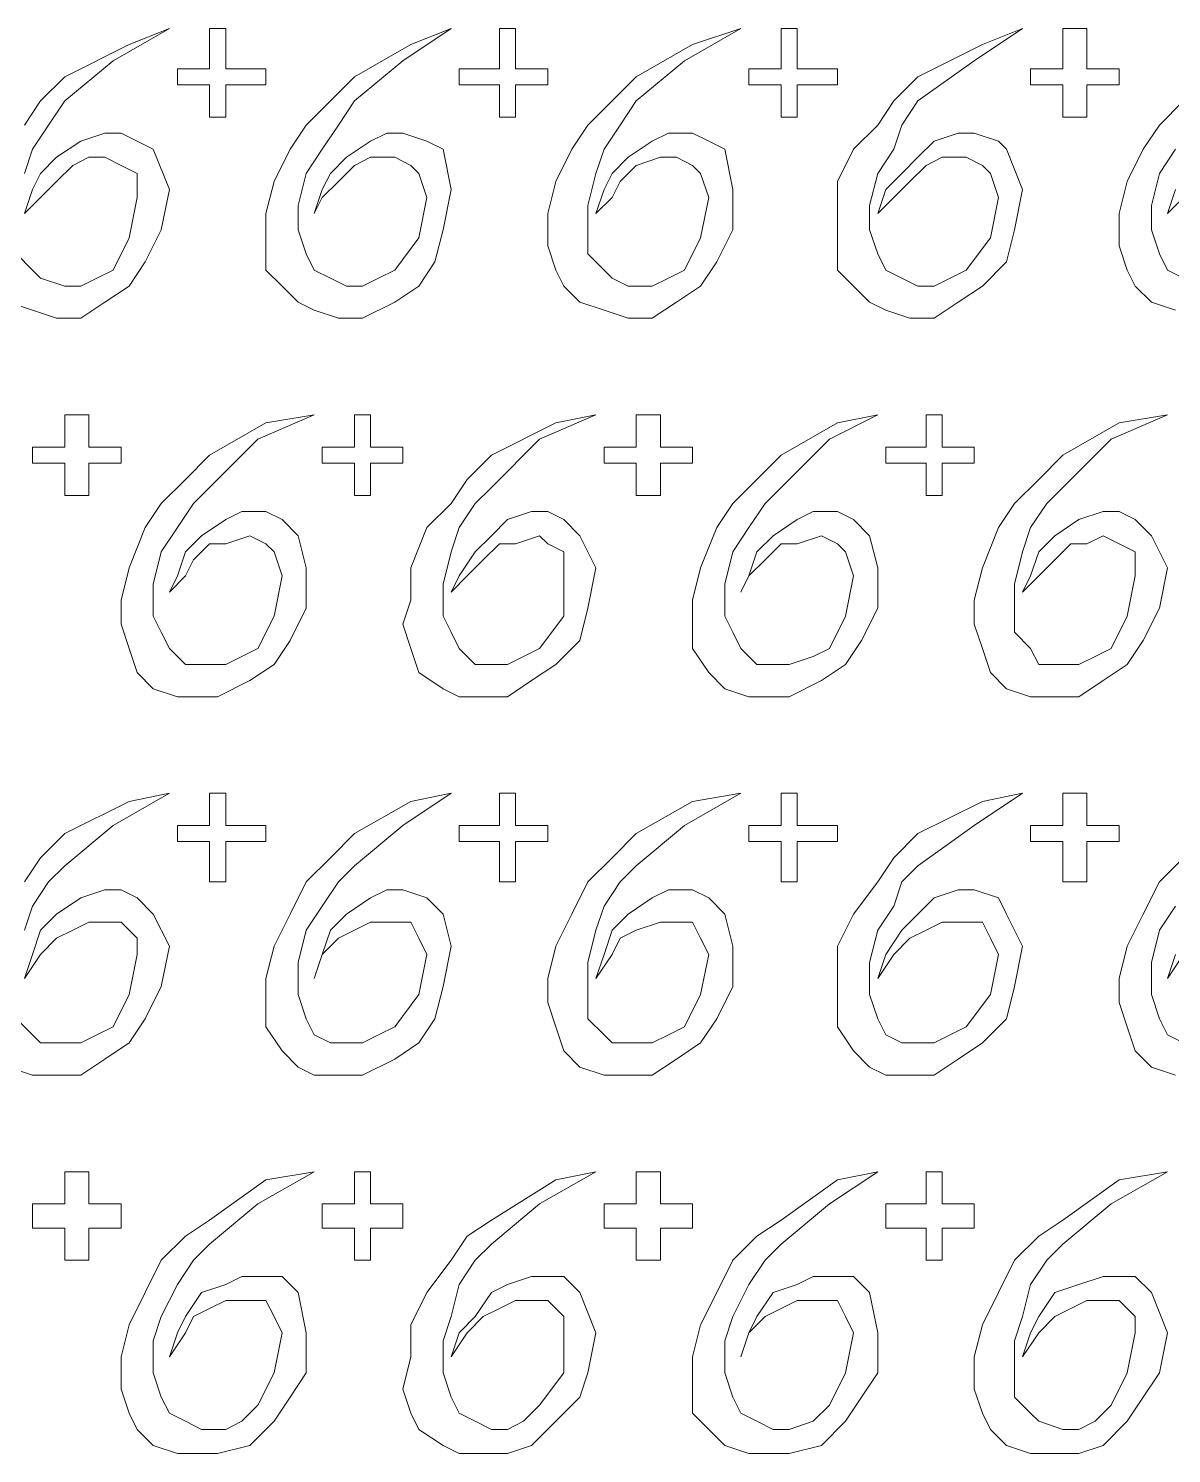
# Model space of a CAD drawing. Extents: x -66030 to 95157, y -13132 to 45879.
# Drawn here: x -5188 to -4633, y 25189 to 25880 of the extents above; entities that cross this region are included whole.
import ezdxf

# ---------------------------------------------------------------- set-up
doc = ezdxf.new("R2010")
doc.units = 0
doc.header["$LTSCALE"] = 100
doc.header["$MEASUREMENT"] = 0
doc.layers.get('0').update_dxf_attribs({"linetype": 'CONTINUOUS'})

msp = doc.modelspace()

# ---------------------------------------------------------------- linework, layer by layer
at = {"lineweight": 0}
for points in [[(-5189.67, 25809.6), (-5185.76, 25821.31), (-5177.95, 25833.03), (-5170.14, 25844.75), (-5146.7, 25864.28), (-5119.36, 25879.9), (-5138.89, 25872.09), (-5170.14, 25856.47), (-5181.86, 25844.75), (-5189.67, 25833.03)], [(-4627.21, 25844.75), (-4638.93, 25833.03), (-4646.74, 25821.31), (-4654.55, 25805.69), (-4658.46, 25790.07), (-4658.46, 25774.44), (-4654.55, 25762.72), (-4650.65, 25754.91), (-4642.83, 25747.1), (-4631.12, 25743.19)], [(-5197.48, 25747.1), (-5185.76, 25743.19), (-5174.05, 25739.29), (-5162.33, 25739.29), (-5150.61, 25747.1), (-5138.89, 25754.91), (-5131.08, 25766.63), (-5123.27, 25782.25), (-5119.36, 25801.78), (-5127.17, 25821.31), (-5134.99, 25825.22), (-5142.8, 25829.13), (-5150.61, 25829.13), (-5162.33, 25825.22), (-5174.05, 25817.41), (-5181.86, 25809.6), (-5185.76, 25801.78), (-5189.67, 25790.07)], [(-5189.67, 25790.07), (-5181.86, 25797.88), (-5174.05, 25805.69), (-5166.23, 25813.5), (-5158.42, 25817.41), (-5150.61, 25817.41), (-5142.8, 25813.5), (-5134.99, 25809.6), (-5134.99, 25797.88), (-5138.89, 25778.35), (-5146.7, 25762.72), (-5154.52, 25758.82), (-5162.33, 25754.91), (-5170.14, 25754.91), (-5181.86, 25758.82), (-5185.76, 25762.72), (-5193.58, 25770.54)], [(-4627.21, 25758.82), (-4635.02, 25762.72), (-4638.93, 25770.54), (-4642.83, 25782.25), (-4642.83, 25793.97), (-4638.93, 25809.6), (-4631.12, 25821.31)], [(-4631.12, 25801.78), (-4635.02, 25790.07), (-4635.02, 25790.07), (-4627.21, 25797.88)], [(-5189.67, 25442.43), (-5185.76, 25454.15), (-5177.95, 25465.87), (-5170.14, 25473.68), (-5146.7, 25493.21), (-5119.36, 25508.84), (-5138.89, 25504.93), (-5170.14, 25489.31), (-5181.86, 25477.59), (-5189.67, 25465.87)], [(-4627.21, 25477.59), (-4638.93, 25465.87), (-4646.74, 25450.25), (-4654.55, 25434.62), (-4658.46, 25419), (-4658.46, 25407.28), (-4654.55, 25395.56), (-4650.65, 25383.85), (-4642.83, 25376.03), (-4631.12, 25372.13)], [(-5197.48, 25376.03), (-5185.76, 25372.13), (-5174.05, 25372.13), (-5162.33, 25372.13), (-5150.61, 25379.94), (-5138.89, 25387.75), (-5131.08, 25399.47), (-5123.27, 25415.09), (-5119.36, 25434.62), (-5127.17, 25450.25), (-5134.99, 25458.06), (-5142.8, 25461.96), (-5150.61, 25461.96), (-5162.33, 25458.06), (-5174.05, 25450.25), (-5181.86, 25442.43), (-5185.76, 25430.72), (-5189.67, 25419)], [(-4627.21, 25387.75), (-4635.02, 25391.66), (-4638.93, 25399.47), (-4642.83, 25411.19), (-4642.83, 25426.81), (-4638.93, 25442.43), (-4631.12, 25454.15)], [(-5189.67, 25419), (-5181.86, 25430.72), (-5174.05, 25438.53), (-5166.23, 25442.43), (-5158.42, 25446.34), (-5150.61, 25446.34), (-5142.8, 25446.34), (-5134.99, 25438.53), (-5134.99, 25430.72), (-5138.89, 25411.19), (-5146.7, 25395.56), (-5154.52, 25391.66), (-5162.33, 25387.75), (-5170.14, 25387.75), (-5181.86, 25387.75), (-5185.76, 25391.66), (-5193.58, 25399.47)], [(-4631.12, 25430.72), (-4635.02, 25419), (-4635.02, 25419), (-4627.21, 25430.72)]]:
    msp.add_lwpolyline(points, dxfattribs=at)
for points in [[(-5115.46, 25860.37), (-5107.64, 25860.37), (-5099.83, 25860.37), (-5099.83, 25872.09), (-5099.83, 25879.9), (-5095.93, 25879.9), (-5092.02, 25879.9), (-5092.02, 25872.09), (-5092.02, 25860.37), (-5080.3, 25860.37), (-5072.49, 25860.37), (-5072.49, 25856.47), (-5072.49, 25852.56), (-5080.3, 25852.56), (-5092.02, 25852.56), (-5092.02, 25844.75), (-5092.02, 25836.94), (-5095.93, 25836.94), (-5099.83, 25836.94), (-5099.83, 25844.75), (-5099.83, 25852.56), (-5107.64, 25852.56), (-5115.46, 25852.56), (-5115.46, 25856.47), (-5115.46, 25860.37)], [(-5049.05, 25790.07), (-5045.15, 25797.88), (-5037.34, 25805.69), (-5029.53, 25813.5), (-5021.71, 25817.41), (-5010, 25817.41), (-5002.18, 25813.5), (-4998.28, 25809.6), (-4994.37, 25797.88), (-4998.28, 25778.35), (-5010, 25762.72), (-5017.81, 25758.82), (-5025.62, 25754.91), (-5033.43, 25754.91), (-5041.24, 25758.82), (-5049.05, 25762.72), (-5052.96, 25770.54), (-5056.87, 25782.25), (-5056.87, 25793.97), (-5052.96, 25809.6), (-5045.15, 25821.31), (-5037.34, 25833.03), (-5029.53, 25844.75), (-5006.09, 25864.28), (-4982.65, 25879.9), (-5002.18, 25872.09), (-5029.53, 25856.47), (-5041.24, 25844.75), (-5052.96, 25833.03), (-5060.77, 25821.31), (-5068.58, 25805.69), (-5072.49, 25790.07), (-5072.49, 25774.44), (-5072.49, 25762.72), (-5064.68, 25754.91), (-5056.87, 25747.1), (-5049.05, 25743.19), (-5037.34, 25739.29), (-5025.62, 25739.29), (-5010, 25747.1), (-4998.28, 25754.91), (-4990.47, 25766.63), (-4986.56, 25782.25), (-4982.65, 25801.78), (-4986.56, 25821.31), (-4994.37, 25825.22), (-5006.09, 25829.13), (-5013.9, 25829.13), (-5021.71, 25825.22), (-5033.43, 25817.41), (-5041.24, 25809.6), (-5045.15, 25801.78), (-5049.05, 25790.07)], [(-4978.75, 25860.37), (-4970.94, 25860.37), (-4959.22, 25860.37), (-4959.22, 25872.09), (-4959.22, 25879.9), (-4955.31, 25879.9), (-4951.41, 25879.9), (-4951.41, 25872.09), (-4951.41, 25860.37), (-4943.59, 25860.37), (-4935.78, 25860.37), (-4935.78, 25856.47), (-4935.78, 25852.56), (-4943.59, 25852.56), (-4951.41, 25852.56), (-4951.41, 25844.75), (-4951.41, 25836.94), (-4955.31, 25836.94), (-4959.22, 25836.94), (-4959.22, 25844.75), (-4959.22, 25852.56), (-4970.94, 25852.56), (-4978.75, 25852.56), (-4978.75, 25856.47), (-4978.75, 25860.37)], [(-4912.35, 25790.07), (-4904.53, 25797.88), (-4900.63, 25805.69), (-4892.82, 25813.5), (-4881.1, 25817.41), (-4873.29, 25817.41), (-4865.47, 25813.5), (-4861.57, 25809.6), (-4857.66, 25797.88), (-4861.57, 25778.35), (-4869.38, 25762.72), (-4877.19, 25758.82), (-4885, 25754.91), (-4896.72, 25754.91), (-4904.53, 25758.82), (-4908.44, 25762.72), (-4916.25, 25770.54), (-4916.25, 25782.25), (-4916.25, 25793.97), (-4912.35, 25809.6), (-4908.44, 25821.31), (-4900.63, 25833.03), (-4892.82, 25844.75), (-4869.38, 25864.28), (-4842.04, 25879.9), (-4865.47, 25872.09), (-4892.82, 25856.47), (-4904.53, 25844.75), (-4916.25, 25833.03), (-4924.06, 25821.31), (-4931.88, 25805.69), (-4935.78, 25790.07), (-4935.78, 25774.44), (-4931.88, 25762.72), (-4927.97, 25754.91), (-4920.16, 25747.1), (-4908.44, 25743.19), (-4896.72, 25739.29), (-4885, 25739.29), (-4873.29, 25747.1), (-4861.57, 25754.91), (-4853.76, 25766.63), (-4845.94, 25782.25), (-4845.94, 25801.78), (-4849.85, 25821.31), (-4857.66, 25825.22), (-4865.47, 25829.13), (-4877.19, 25829.13), (-4885, 25825.22), (-4896.72, 25817.41), (-4904.53, 25809.6), (-4908.44, 25801.78), (-4912.35, 25790.07)], [(-4838.13, 25860.37), (-4830.32, 25860.37), (-4822.51, 25860.37), (-4822.51, 25872.09), (-4822.51, 25879.9), (-4818.6, 25879.9), (-4814.7, 25879.9), (-4814.7, 25872.09), (-4814.7, 25860.37), (-4806.88, 25860.37), (-4795.17, 25860.37), (-4795.17, 25856.47), (-4795.17, 25852.56), (-4806.88, 25852.56), (-4814.7, 25852.56), (-4814.7, 25844.75), (-4814.7, 25836.94), (-4818.6, 25836.94), (-4822.51, 25836.94), (-4822.51, 25844.75), (-4822.51, 25852.56), (-4830.32, 25852.56), (-4838.13, 25852.56), (-4838.13, 25856.47), (-4838.13, 25860.37)], [(-4775.64, 25790.07), (-4767.83, 25797.88), (-4760.01, 25805.69), (-4752.2, 25813.5), (-4744.39, 25817.41), (-4732.67, 25817.41), (-4724.86, 25813.5), (-4720.95, 25809.6), (-4717.05, 25797.88), (-4720.95, 25778.35), (-4732.67, 25762.72), (-4740.48, 25758.82), (-4748.3, 25754.91), (-4756.11, 25754.91), (-4763.92, 25758.82), (-4771.73, 25762.72), (-4775.64, 25770.54), (-4779.54, 25782.25), (-4779.54, 25793.97), (-4775.64, 25809.6), (-4767.83, 25821.31), (-4763.92, 25833.03), (-4756.11, 25844.75), (-4728.77, 25864.28), (-4705.33, 25879.9), (-4724.86, 25872.09), (-4756.11, 25856.47), (-4767.83, 25844.75), (-4775.64, 25833.03), (-4787.36, 25821.31), (-4795.17, 25805.69), (-4795.17, 25790.07), (-4795.17, 25774.44), (-4795.17, 25762.72), (-4787.36, 25754.91), (-4779.54, 25747.1), (-4771.73, 25743.19), (-4760.01, 25739.29), (-4748.3, 25739.29), (-4736.58, 25747.1), (-4724.86, 25754.91), (-4713.14, 25766.63), (-4709.24, 25782.25), (-4705.33, 25801.78), (-4713.14, 25821.31), (-4717.05, 25825.22), (-4728.77, 25829.13), (-4736.58, 25829.13), (-4748.3, 25825.22), (-4756.11, 25817.41), (-4763.92, 25809.6), (-4771.73, 25801.78), (-4775.64, 25790.07)], [(-4701.42, 25860.37), (-4693.61, 25860.37), (-4685.8, 25860.37), (-4685.8, 25872.09), (-4685.8, 25879.9), (-4677.99, 25879.9), (-4674.08, 25879.9), (-4674.08, 25872.09), (-4674.08, 25860.37), (-4666.27, 25860.37), (-4658.46, 25860.37), (-4658.46, 25856.47), (-4658.46, 25852.56), (-4666.27, 25852.56), (-4674.08, 25852.56), (-4674.08, 25844.75), (-4674.08, 25836.94), (-4677.99, 25836.94), (-4685.8, 25836.94), (-4685.8, 25844.75), (-4685.8, 25852.56), (-4693.61, 25852.56), (-4701.42, 25852.56), (-4701.42, 25856.47), (-4701.42, 25860.37)], [(-5185.76, 25676.79), (-5177.95, 25676.79), (-5170.14, 25676.79), (-5170.14, 25684.6), (-5170.14, 25692.42), (-5162.33, 25692.42), (-5158.42, 25692.42), (-5158.42, 25684.6), (-5158.42, 25676.79), (-5150.61, 25676.79), (-5142.8, 25676.79), (-5142.8, 25672.89), (-5142.8, 25668.98), (-5150.61, 25668.98), (-5158.42, 25668.98), (-5158.42, 25661.17), (-5158.42, 25653.36), (-5162.33, 25653.36), (-5170.14, 25653.36), (-5170.14, 25661.17), (-5170.14, 25668.98), (-5177.95, 25668.98), (-5185.76, 25668.98), (-5185.76, 25672.89), (-5185.76, 25676.79)], [(-5119.36, 25606.49), (-5111.55, 25614.3), (-5107.64, 25622.11), (-5099.83, 25629.92), (-5092.02, 25629.92), (-5080.3, 25633.83), (-5072.49, 25629.92), (-5068.58, 25626.02), (-5064.68, 25614.3), (-5068.58, 25594.77), (-5076.4, 25579.14), (-5084.21, 25575.24), (-5092.02, 25571.33), (-5103.74, 25571.33), (-5111.55, 25571.33), (-5119.36, 25579.14), (-5123.27, 25586.96), (-5127.17, 25594.77), (-5127.17, 25610.39), (-5123.27, 25626.02), (-5115.46, 25637.73), (-5107.64, 25649.45), (-5099.83, 25657.26), (-5076.4, 25680.7), (-5049.05, 25692.42), (-5072.49, 25688.51), (-5099.83, 25672.89), (-5111.55, 25661.17), (-5123.27, 25649.45), (-5131.08, 25637.73), (-5138.89, 25618.2), (-5142.8, 25602.58), (-5142.8, 25590.86), (-5138.89, 25579.14), (-5134.99, 25567.43), (-5127.17, 25559.61), (-5115.46, 25555.71), (-5107.64, 25555.71), (-5095.93, 25555.71), (-5080.3, 25563.52), (-5068.58, 25571.33), (-5060.77, 25583.05), (-5052.96, 25598.67), (-5052.96, 25618.2), (-5056.87, 25633.83), (-5064.68, 25641.64), (-5072.49, 25645.55), (-5084.21, 25645.55), (-5092.02, 25641.64), (-5103.74, 25633.83), (-5111.55, 25626.02), (-5115.46, 25614.3), (-5119.36, 25606.49)], [(-5045.15, 25676.79), (-5037.34, 25676.79), (-5029.53, 25676.79), (-5029.53, 25684.6), (-5029.53, 25692.42), (-5025.62, 25692.42), (-5021.71, 25692.42), (-5021.71, 25684.6), (-5021.71, 25676.79), (-5013.9, 25676.79), (-5006.09, 25676.79), (-5006.09, 25672.89), (-5006.09, 25668.98), (-5013.9, 25668.98), (-5021.71, 25668.98), (-5021.71, 25661.17), (-5021.71, 25653.36), (-5025.62, 25653.36), (-5029.53, 25653.36), (-5029.53, 25661.17), (-5029.53, 25668.98), (-5037.34, 25668.98), (-5045.15, 25668.98), (-5045.15, 25672.89), (-5045.15, 25676.79)], [(-4982.65, 25606.49), (-4974.84, 25614.3), (-4967.03, 25622.11), (-4959.22, 25629.92), (-4951.41, 25629.92), (-4939.69, 25633.83), (-4935.78, 25629.92), (-4927.97, 25626.02), (-4927.97, 25614.3), (-4927.97, 25594.77), (-4939.69, 25579.14), (-4947.5, 25575.24), (-4955.31, 25571.33), (-4963.12, 25571.33), (-4970.94, 25571.33), (-4978.75, 25579.14), (-4982.65, 25586.96), (-4986.56, 25594.77), (-4986.56, 25610.39), (-4982.65, 25626.02), (-4978.75, 25637.73), (-4970.94, 25649.45), (-4963.12, 25657.26), (-4939.69, 25680.7), (-4912.35, 25692.42), (-4931.88, 25688.51), (-4963.12, 25672.89), (-4974.84, 25661.17), (-4982.65, 25649.45), (-4994.37, 25637.73), (-5002.18, 25618.2), (-5002.18, 25602.58), (-5006.09, 25590.86), (-5002.18, 25579.14), (-4998.28, 25567.43), (-4986.56, 25559.61), (-4978.75, 25555.71), (-4967.03, 25555.71), (-4955.31, 25555.71), (-4943.59, 25563.52), (-4931.88, 25571.33), (-4920.16, 25583.05), (-4916.25, 25598.67), (-4912.35, 25618.2), (-4920.16, 25633.83), (-4927.97, 25641.64), (-4935.78, 25645.55), (-4943.59, 25645.55), (-4955.31, 25641.64), (-4963.12, 25633.83), (-4970.94, 25626.02), (-4978.75, 25614.3), (-4982.65, 25606.49)], [(-4908.44, 25676.79), (-4900.63, 25676.79), (-4892.82, 25676.79), (-4892.82, 25684.6), (-4892.82, 25692.42), (-4888.91, 25692.42), (-4881.1, 25692.42), (-4881.1, 25684.6), (-4881.1, 25676.79), (-4873.29, 25676.79), (-4865.47, 25676.79), (-4865.47, 25672.89), (-4865.47, 25668.98), (-4873.29, 25668.98), (-4881.1, 25668.98), (-4881.1, 25661.17), (-4881.1, 25653.36), (-4888.91, 25653.36), (-4892.82, 25653.36), (-4892.82, 25661.17), (-4892.82, 25668.98), (-4900.63, 25668.98), (-4908.44, 25668.98), (-4908.44, 25672.89), (-4908.44, 25676.79)], [(-4842.04, 25606.49), (-4838.13, 25614.3), (-4830.32, 25622.11), (-4822.51, 25629.92), (-4814.7, 25629.92), (-4802.98, 25633.83), (-4795.17, 25629.92), (-4791.26, 25626.02), (-4787.36, 25614.3), (-4791.26, 25594.77), (-4799.07, 25579.14), (-4806.88, 25575.24), (-4818.6, 25571.33), (-4826.41, 25571.33), (-4834.23, 25571.33), (-4842.04, 25579.14), (-4845.94, 25586.96), (-4849.85, 25594.77), (-4849.85, 25610.39), (-4845.94, 25626.02), (-4838.13, 25637.73), (-4830.32, 25649.45), (-4822.51, 25657.26), (-4799.07, 25680.7), (-4775.64, 25692.42), (-4795.17, 25688.51), (-4822.51, 25672.89), (-4834.23, 25661.17), (-4845.94, 25649.45), (-4853.76, 25637.73), (-4861.57, 25618.2), (-4865.47, 25602.58), (-4865.47, 25590.86), (-4865.47, 25579.14), (-4857.66, 25567.43), (-4849.85, 25559.61), (-4838.13, 25555.71), (-4830.32, 25555.71), (-4818.6, 25555.71), (-4802.98, 25563.52), (-4791.26, 25571.33), (-4783.45, 25583.05), (-4775.64, 25598.67), (-4775.64, 25618.2), (-4779.54, 25633.83), (-4787.36, 25641.64), (-4795.17, 25645.55), (-4806.88, 25645.55), (-4814.7, 25641.64), (-4826.41, 25633.83), (-4834.23, 25626.02), (-4838.13, 25614.3), (-4842.04, 25606.49)], [(-4771.73, 25676.79), (-4760.01, 25676.79), (-4752.2, 25676.79), (-4752.2, 25684.6), (-4752.2, 25692.42), (-4748.3, 25692.42), (-4744.39, 25692.42), (-4744.39, 25684.6), (-4744.39, 25676.79), (-4736.58, 25676.79), (-4728.77, 25676.79), (-4728.77, 25672.89), (-4728.77, 25668.98), (-4736.58, 25668.98), (-4744.39, 25668.98), (-4744.39, 25661.17), (-4744.39, 25653.36), (-4748.3, 25653.36), (-4752.2, 25653.36), (-4752.2, 25661.17), (-4752.2, 25668.98), (-4760.01, 25668.98), (-4771.73, 25668.98), (-4771.73, 25672.89), (-4771.73, 25676.79)], [(-4705.33, 25606.49), (-4697.52, 25614.3), (-4689.71, 25622.11), (-4681.89, 25629.92), (-4674.08, 25629.92), (-4666.27, 25633.83), (-4658.46, 25629.92), (-4650.65, 25626.02), (-4650.65, 25614.3), (-4654.55, 25594.77), (-4662.36, 25579.14), (-4670.18, 25575.24), (-4677.99, 25571.33), (-4685.8, 25571.33), (-4697.52, 25571.33), (-4701.42, 25579.14), (-4709.24, 25586.96), (-4709.24, 25594.77), (-4709.24, 25610.39), (-4705.33, 25626.02), (-4701.42, 25637.73), (-4693.61, 25649.45), (-4685.8, 25657.26), (-4662.36, 25680.7), (-4635.02, 25692.42), (-4658.46, 25688.51), (-4685.8, 25672.89), (-4697.52, 25661.17), (-4709.24, 25649.45), (-4717.05, 25637.73), (-4724.86, 25618.2), (-4728.77, 25602.58), (-4728.77, 25590.86), (-4724.86, 25579.14), (-4720.95, 25567.43), (-4713.14, 25559.61), (-4701.42, 25555.71), (-4689.71, 25555.71), (-4677.99, 25555.71), (-4666.27, 25563.52), (-4654.55, 25571.33), (-4646.74, 25583.05), (-4638.93, 25598.67), (-4635.02, 25618.2), (-4642.83, 25633.83), (-4650.65, 25641.64), (-4658.46, 25645.55), (-4666.27, 25645.55), (-4677.99, 25641.64), (-4689.71, 25633.83), (-4697.52, 25626.02), (-4701.42, 25614.3), (-4705.33, 25606.49)], [(-5115.46, 25493.21), (-5107.64, 25493.21), (-5099.83, 25493.21), (-5099.83, 25501.02), (-5099.83, 25508.84), (-5095.93, 25508.84), (-5092.02, 25508.84), (-5092.02, 25501.02), (-5092.02, 25493.21), (-5080.3, 25493.21), (-5072.49, 25493.21), (-5072.49, 25489.31), (-5072.49, 25485.4), (-5080.3, 25485.4), (-5092.02, 25485.4), (-5092.02, 25477.59), (-5092.02, 25465.87), (-5095.93, 25465.87), (-5099.83, 25465.87), (-5099.83, 25477.59), (-5099.83, 25485.4), (-5107.64, 25485.4), (-5115.46, 25485.4), (-5115.46, 25489.31), (-5115.46, 25493.21)], [(-5049.05, 25419), (-5045.15, 25430.72), (-5037.34, 25438.53), (-5029.53, 25442.43), (-5021.71, 25446.34), (-5010, 25446.34), (-5002.18, 25446.34), (-4998.28, 25438.53), (-4994.37, 25430.72), (-4998.28, 25411.19), (-5010, 25395.56), (-5017.81, 25391.66), (-5025.62, 25387.75), (-5033.43, 25387.75), (-5041.24, 25387.75), (-5049.05, 25391.66), (-5052.96, 25399.47), (-5056.87, 25411.19), (-5056.87, 25426.81), (-5052.96, 25442.43), (-5045.15, 25454.15), (-5037.34, 25465.87), (-5029.53, 25473.68), (-5006.09, 25493.21), (-4982.65, 25508.84), (-5002.18, 25504.93), (-5029.53, 25489.31), (-5041.24, 25477.59), (-5052.96, 25465.87), (-5060.77, 25450.25), (-5068.58, 25434.62), (-5072.49, 25419), (-5072.49, 25407.28), (-5072.49, 25395.56), (-5064.68, 25383.85), (-5056.87, 25376.03), (-5049.05, 25372.13), (-5037.34, 25372.13), (-5025.62, 25372.13), (-5010, 25379.94), (-4998.28, 25387.75), (-4990.47, 25399.47), (-4986.56, 25415.09), (-4982.65, 25434.62), (-4986.56, 25450.25), (-4994.37, 25458.06), (-5006.09, 25461.96), (-5013.9, 25461.96), (-5021.71, 25458.06), (-5033.43, 25450.25), (-5041.24, 25442.43), (-5045.15, 25430.72), (-5049.05, 25419)], [(-4978.75, 25493.21), (-4970.94, 25493.21), (-4959.22, 25493.21), (-4959.22, 25501.02), (-4959.22, 25508.84), (-4955.31, 25508.84), (-4951.41, 25508.84), (-4951.41, 25501.02), (-4951.41, 25493.21), (-4943.59, 25493.21), (-4935.78, 25493.21), (-4935.78, 25489.31), (-4935.78, 25485.4), (-4943.59, 25485.4), (-4951.41, 25485.4), (-4951.41, 25477.59), (-4951.41, 25465.87), (-4955.31, 25465.87), (-4959.22, 25465.87), (-4959.22, 25477.59), (-4959.22, 25485.4), (-4970.94, 25485.4), (-4978.75, 25485.4), (-4978.75, 25489.31), (-4978.75, 25493.21)], [(-4912.35, 25419), (-4904.53, 25430.72), (-4900.63, 25438.53), (-4892.82, 25442.43), (-4881.1, 25446.34), (-4873.29, 25446.34), (-4865.47, 25446.34), (-4861.57, 25438.53), (-4857.66, 25430.72), (-4861.57, 25411.19), (-4869.38, 25395.56), (-4877.19, 25391.66), (-4885, 25387.75), (-4896.72, 25387.75), (-4904.53, 25387.75), (-4908.44, 25391.66), (-4916.25, 25399.47), (-4916.25, 25411.19), (-4916.25, 25426.81), (-4912.35, 25442.43), (-4908.44, 25454.15), (-4900.63, 25465.87), (-4892.82, 25473.68), (-4869.38, 25493.21), (-4842.04, 25508.84), (-4865.47, 25504.93), (-4892.82, 25489.31), (-4904.53, 25477.59), (-4916.25, 25465.87), (-4924.06, 25450.25), (-4931.88, 25434.62), (-4935.78, 25419), (-4935.78, 25407.28), (-4931.88, 25395.56), (-4927.97, 25383.85), (-4920.16, 25376.03), (-4908.44, 25372.13), (-4896.72, 25372.13), (-4885, 25372.13), (-4873.29, 25379.94), (-4861.57, 25387.75), (-4853.76, 25399.47), (-4845.94, 25415.09), (-4845.94, 25434.62), (-4849.85, 25450.25), (-4857.66, 25458.06), (-4865.47, 25461.96), (-4877.19, 25461.96), (-4885, 25458.06), (-4896.72, 25450.25), (-4904.53, 25442.43), (-4908.44, 25430.72), (-4912.35, 25419)], [(-4838.13, 25493.21), (-4830.32, 25493.21), (-4822.51, 25493.21), (-4822.51, 25501.02), (-4822.51, 25508.84), (-4818.6, 25508.84), (-4814.7, 25508.84), (-4814.7, 25501.02), (-4814.7, 25493.21), (-4806.88, 25493.21), (-4795.17, 25493.21), (-4795.17, 25489.31), (-4795.17, 25485.4), (-4806.88, 25485.4), (-4814.7, 25485.4), (-4814.7, 25477.59), (-4814.7, 25465.87), (-4818.6, 25465.87), (-4822.51, 25465.87), (-4822.51, 25477.59), (-4822.51, 25485.4), (-4830.32, 25485.4), (-4838.13, 25485.4), (-4838.13, 25489.31), (-4838.13, 25493.21)], [(-4775.64, 25419), (-4767.83, 25430.72), (-4760.01, 25438.53), (-4752.2, 25442.43), (-4744.39, 25446.34), (-4732.67, 25446.34), (-4724.86, 25446.34), (-4720.95, 25438.53), (-4717.05, 25430.72), (-4720.95, 25411.19), (-4732.67, 25395.56), (-4740.48, 25391.66), (-4748.3, 25387.75), (-4756.11, 25387.75), (-4763.92, 25387.75), (-4771.73, 25391.66), (-4775.64, 25399.47), (-4779.54, 25411.19), (-4779.54, 25426.81), (-4775.64, 25442.43), (-4767.83, 25454.15), (-4763.92, 25465.87), (-4756.11, 25473.68), (-4728.77, 25493.21), (-4705.33, 25508.84), (-4724.86, 25504.93), (-4756.11, 25489.31), (-4767.83, 25477.59), (-4775.64, 25465.87), (-4787.36, 25450.25), (-4795.17, 25434.62), (-4795.17, 25419), (-4795.17, 25407.28), (-4795.17, 25395.56), (-4787.36, 25383.85), (-4779.54, 25376.03), (-4771.73, 25372.13), (-4760.01, 25372.13), (-4748.3, 25372.13), (-4736.58, 25379.94), (-4724.86, 25387.75), (-4713.14, 25399.47), (-4709.24, 25415.09), (-4705.33, 25434.62), (-4713.14, 25450.25), (-4717.05, 25458.06), (-4728.77, 25461.96), (-4736.58, 25461.96), (-4748.3, 25458.06), (-4756.11, 25450.25), (-4763.92, 25442.43), (-4771.73, 25430.72), (-4775.64, 25419)], [(-4701.42, 25493.21), (-4693.61, 25493.21), (-4685.8, 25493.21), (-4685.8, 25501.02), (-4685.8, 25508.84), (-4677.99, 25508.84), (-4674.08, 25508.84), (-4674.08, 25501.02), (-4674.08, 25493.21), (-4666.27, 25493.21), (-4658.46, 25493.21), (-4658.46, 25489.31), (-4658.46, 25485.4), (-4666.27, 25485.4), (-4674.08, 25485.4), (-4674.08, 25477.59), (-4674.08, 25465.87), (-4677.99, 25465.87), (-4685.8, 25465.87), (-4685.8, 25477.59), (-4685.8, 25485.4), (-4693.61, 25485.4), (-4701.42, 25485.4), (-4701.42, 25489.31), (-4701.42, 25493.21)], [(-5185.76, 25309.63), (-5177.95, 25309.63), (-5170.14, 25309.63), (-5170.14, 25317.44), (-5170.14, 25325.26), (-5162.33, 25325.26), (-5158.42, 25325.26), (-5158.42, 25317.44), (-5158.42, 25309.63), (-5150.61, 25309.63), (-5142.8, 25309.63), (-5142.8, 25305.73), (-5142.8, 25297.91), (-5150.61, 25297.91), (-5158.42, 25297.91), (-5158.42, 25290.1), (-5158.42, 25282.29), (-5162.33, 25282.29), (-5170.14, 25282.29), (-5170.14, 25290.1), (-5170.14, 25297.91), (-5177.95, 25297.91), (-5185.76, 25297.91), (-5185.76, 25305.73), (-5185.76, 25309.63)], [(-5119.36, 25235.42), (-5111.55, 25247.14), (-5107.64, 25254.95), (-5099.83, 25258.85), (-5092.02, 25262.76), (-5080.3, 25262.76), (-5072.49, 25262.76), (-5068.58, 25254.95), (-5064.68, 25247.14), (-5068.58, 25227.61), (-5076.4, 25211.98), (-5084.21, 25204.17), (-5092.02, 25200.26), (-5103.74, 25200.26), (-5111.55, 25204.17), (-5119.36, 25208.08), (-5123.27, 25215.89), (-5127.17, 25227.61), (-5127.17, 25243.23), (-5123.27, 25254.95), (-5115.46, 25270.57), (-5107.64, 25282.29), (-5099.83, 25290.1), (-5076.4, 25309.63), (-5049.05, 25325.26), (-5072.49, 25321.35), (-5099.83, 25301.82), (-5111.55, 25294.01), (-5123.27, 25282.29), (-5131.08, 25266.67), (-5138.89, 25251.04), (-5142.8, 25235.42), (-5142.8, 25219.79), (-5138.89, 25208.08), (-5134.99, 25200.26), (-5127.17, 25192.45), (-5115.46, 25188.55), (-5107.64, 25188.55), (-5095.93, 25188.55), (-5080.3, 25192.45), (-5068.58, 25204.17), (-5060.77, 25215.89), (-5052.96, 25227.61), (-5052.96, 25247.14), (-5056.87, 25266.67), (-5064.68, 25274.48), (-5072.49, 25274.48), (-5084.21, 25274.48), (-5092.02, 25270.57), (-5103.74, 25266.67), (-5111.55, 25254.95), (-5115.46, 25247.14), (-5119.36, 25235.42)], [(-5045.15, 25309.63), (-5037.34, 25309.63), (-5029.53, 25309.63), (-5029.53, 25317.44), (-5029.53, 25325.26), (-5025.62, 25325.26), (-5021.71, 25325.26), (-5021.71, 25317.44), (-5021.71, 25309.63), (-5013.9, 25309.63), (-5006.09, 25309.63), (-5006.09, 25305.73), (-5006.09, 25297.91), (-5013.9, 25297.91), (-5021.71, 25297.91), (-5021.71, 25290.1), (-5021.71, 25282.29), (-5025.62, 25282.29), (-5029.53, 25282.29), (-5029.53, 25290.1), (-5029.53, 25297.91), (-5037.34, 25297.91), (-5045.15, 25297.91), (-5045.15, 25305.73), (-5045.15, 25309.63)], [(-4982.65, 25235.42), (-4974.84, 25247.14), (-4967.03, 25254.95), (-4959.22, 25258.85), (-4951.41, 25262.76), (-4939.69, 25262.76), (-4935.78, 25262.76), (-4927.97, 25254.95), (-4927.97, 25247.14), (-4927.97, 25227.61), (-4939.69, 25211.98), (-4947.5, 25204.17), (-4955.31, 25200.26), (-4963.12, 25200.26), (-4970.94, 25204.17), (-4978.75, 25208.08), (-4982.65, 25215.89), (-4986.56, 25227.61), (-4986.56, 25243.23), (-4982.65, 25254.95), (-4978.75, 25270.57), (-4970.94, 25282.29), (-4963.12, 25290.1), (-4939.69, 25309.63), (-4912.35, 25325.26), (-4931.88, 25321.35), (-4963.12, 25301.82), (-4974.84, 25294.01), (-4982.65, 25282.29), (-4994.37, 25266.67), (-5002.18, 25251.04), (-5002.18, 25235.42), (-5006.09, 25219.79), (-5002.18, 25208.08), (-4998.28, 25200.26), (-4986.56, 25192.45), (-4978.75, 25188.55), (-4967.03, 25188.55), (-4955.31, 25188.55), (-4943.59, 25192.45), (-4931.88, 25204.17), (-4920.16, 25215.89), (-4916.25, 25227.61), (-4912.35, 25247.14), (-4920.16, 25266.67), (-4927.97, 25274.48), (-4935.78, 25274.48), (-4943.59, 25274.48), (-4955.31, 25270.57), (-4963.12, 25266.67), (-4970.94, 25254.95), (-4978.75, 25247.14), (-4982.65, 25235.42)], [(-4908.44, 25309.63), (-4900.63, 25309.63), (-4892.82, 25309.63), (-4892.82, 25317.44), (-4892.82, 25325.26), (-4888.91, 25325.26), (-4881.1, 25325.26), (-4881.1, 25317.44), (-4881.1, 25309.63), (-4873.29, 25309.63), (-4865.47, 25309.63), (-4865.47, 25305.73), (-4865.47, 25297.91), (-4873.29, 25297.91), (-4881.1, 25297.91), (-4881.1, 25290.1), (-4881.1, 25282.29), (-4888.91, 25282.29), (-4892.82, 25282.29), (-4892.82, 25290.1), (-4892.82, 25297.91), (-4900.63, 25297.91), (-4908.44, 25297.91), (-4908.44, 25305.73), (-4908.44, 25309.63)], [(-4842.04, 25235.42), (-4838.13, 25247.14), (-4830.32, 25254.95), (-4822.51, 25258.85), (-4814.7, 25262.76), (-4802.98, 25262.76), (-4795.17, 25262.76), (-4791.26, 25254.95), (-4787.36, 25247.14), (-4791.26, 25227.61), (-4799.07, 25211.98), (-4806.88, 25204.17), (-4818.6, 25200.26), (-4826.41, 25200.26), (-4834.23, 25204.17), (-4842.04, 25208.08), (-4845.94, 25215.89), (-4849.85, 25227.61), (-4849.85, 25243.23), (-4845.94, 25254.95), (-4838.13, 25270.57), (-4830.32, 25282.29), (-4822.51, 25290.1), (-4799.07, 25309.63), (-4775.64, 25325.26), (-4795.17, 25321.35), (-4822.51, 25301.82), (-4834.23, 25294.01), (-4845.94, 25282.29), (-4853.76, 25266.67), (-4861.57, 25251.04), (-4865.47, 25235.42), (-4865.47, 25219.79), (-4865.47, 25208.08), (-4857.66, 25200.26), (-4849.85, 25192.45), (-4838.13, 25188.55), (-4830.32, 25188.55), (-4818.6, 25188.55), (-4802.98, 25192.45), (-4791.26, 25204.17), (-4783.45, 25215.89), (-4775.64, 25227.61), (-4775.64, 25247.14), (-4779.54, 25266.67), (-4787.36, 25274.48), (-4795.17, 25274.48), (-4806.88, 25274.48), (-4814.7, 25270.57), (-4826.41, 25266.67), (-4834.23, 25254.95), (-4838.13, 25247.14), (-4842.04, 25235.42)], [(-4771.73, 25309.63), (-4760.01, 25309.63), (-4752.2, 25309.63), (-4752.2, 25317.44), (-4752.2, 25325.26), (-4748.3, 25325.26), (-4744.39, 25325.26), (-4744.39, 25317.44), (-4744.39, 25309.63), (-4736.58, 25309.63), (-4728.77, 25309.63), (-4728.77, 25305.73), (-4728.77, 25297.91), (-4736.58, 25297.91), (-4744.39, 25297.91), (-4744.39, 25290.1), (-4744.39, 25282.29), (-4748.3, 25282.29), (-4752.2, 25282.29), (-4752.2, 25290.1), (-4752.2, 25297.91), (-4760.01, 25297.91), (-4771.73, 25297.91), (-4771.73, 25305.73), (-4771.73, 25309.63)], [(-4705.33, 25235.42), (-4697.52, 25247.14), (-4689.71, 25254.95), (-4681.89, 25258.85), (-4674.08, 25262.76), (-4666.27, 25262.76), (-4658.46, 25262.76), (-4650.65, 25254.95), (-4650.65, 25247.14), (-4654.55, 25227.61), (-4662.36, 25211.98), (-4670.18, 25204.17), (-4677.99, 25200.26), (-4685.8, 25200.26), (-4697.52, 25204.17), (-4701.42, 25208.08), (-4709.24, 25215.89), (-4709.24, 25227.61), (-4709.24, 25243.23), (-4705.33, 25254.95), (-4701.42, 25270.57), (-4693.61, 25282.29), (-4685.8, 25290.1), (-4662.36, 25309.63), (-4635.02, 25325.26), (-4658.46, 25321.35), (-4685.8, 25301.82), (-4697.52, 25294.01), (-4709.24, 25282.29), (-4717.05, 25266.67), (-4724.86, 25251.04), (-4728.77, 25235.42), (-4728.77, 25219.79), (-4724.86, 25208.08), (-4720.95, 25200.26), (-4713.14, 25192.45), (-4701.42, 25188.55), (-4689.71, 25188.55), (-4677.99, 25188.55), (-4666.27, 25192.45), (-4654.55, 25204.17), (-4646.74, 25215.89), (-4638.93, 25227.61), (-4635.02, 25247.14), (-4642.83, 25266.67), (-4650.65, 25274.48), (-4658.46, 25274.48), (-4666.27, 25274.48), (-4677.99, 25270.57), (-4689.71, 25266.67), (-4697.52, 25254.95), (-4701.42, 25247.14), (-4705.33, 25235.42)]]:
    msp.add_lwpolyline(points, close=True, dxfattribs=at)

doc.saveas('drawing.dxf')
